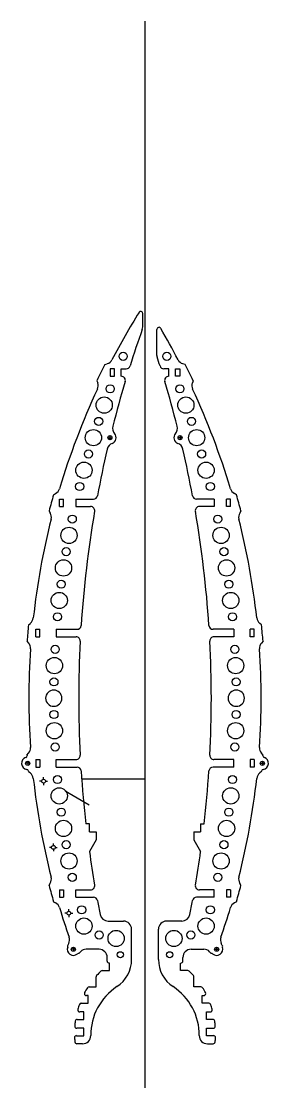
# Model space of a CAD drawing. Header units: inches. Extents: x -122 to 239, y -42 to 133.
# Drawn here: x -64.48 to -56.88, y 56.17 to 88.92 of the extents above; entities that cross this region are included whole.
import ezdxf

# ---------------------------------------------------------------- set-up
doc = ezdxf.new("R2010")
doc.units = ezdxf.units.IN
doc.header["$MEASUREMENT"] = 0

# ---------------------------------------------------------------- blocks, each defined once
blk = doc.blocks.new('Rib_New_Minor')
for p, q in [((0.365, 6.107), (0.365, 6.914)), ((0.728, 5.702), (0.58, 5.702)), ((0.728, 5.472), (0.728, 5.702)), ((1.23, 5.837), (1.159, 5.86)), ((1.477, 5.337), (1.453, 5.267)), ((1.077, 3.65), (1.077, 3.525)), ((1.139, 3.587), (1.014, 3.587)), ((2.125, 1.702), (1.583, 1.702)), ((2.125, 1.702), (2.125, 1.472)), ((2.5, 1.472), (2.5, 1.702)), ((2.625, 1.702), (2.5, 1.702)), ((2.625, 1.472), (2.625, 1.702)), ((2.809, 1.837), (2.744, 1.874)), ((2.125, 1.472), (1.669, 1.472)), ((2.625, 1.472), (2.5, 1.472)), ((2.947, 1.337), (2.909, 1.273)), ((3.579, -2.163), (3.521, -2.115)), ((2.727, -2.298), (2.088, -2.298)), ((2.727, -2.528), (2.116, -2.528)), ((2.727, -2.298), (2.727, -2.528)), ((3.227, -2.528), (3.227, -2.298)), ((3.352, -2.298), (3.227, -2.298)), ((3.352, -2.528), (3.227, -2.528)), ((3.352, -2.528), (3.352, -2.298)), ((3.624, -2.663), (3.575, -2.72)), ((3.624, -6.163), (3.575, -6.106)), ((2.727, -6.528), (2.088, -6.528)), ((2.727, -6.298), (2.116, -6.298)), ((2.727, -6.528), (2.727, -6.298)), ((3.227, -6.298), (3.227, -6.528)), ((3.352, -6.298), (3.227, -6.298)), ((3.352, -6.528), (3.227, -6.528)), ((3.352, -6.298), (3.352, -6.528)), ((3.54, -6.413), (3.665, -6.413)), ((3.603, -6.35), (3.603, -6.475)), ((3.579, -6.663), (3.521, -6.71)), ((1.5, -8.513), (1.5, -8.763)), ((1.5, -8.513), (1.704, -8.513)), ((1.704, -8.272), (1.816, -8.272)), ((1.704, -8.272), (1.704, -8.513)), ((1.5, -8.763), (1.707, -9.121)), ((2.947, -10.163), (2.909, -10.098)), ((2.125, -10.298), (1.669, -10.298)), ((2.125, -10.528), (2.125, -10.298)), ((2.5, -10.298), (2.5, -10.528)), ((2.625, -10.298), (2.5, -10.298)), ((2.625, -10.298), (2.625, -10.528)), ((2.125, -10.528), (1.583, -10.528)), ((2.625, -10.528), (2.5, -10.528)), ((2.809, -10.663), (2.744, -10.699)), ((1.132, -11.26), (0.662, -11.26)), ((0.412, -12.437), (0.412, -11.51)), ((2.2, -12.062), (2.2, -12.187)), ((2.374, -12.012), (2.342, -11.944)), ((1.162, -12.485), (1.162, -12.375)), ((1.412, -12.125), (1.806, -12.125)), ((2.035, -12.25), (1.983, -12.198)), ((2.138, -12.125), (2.263, -12.125)), ((1.089, -12.778), (1.089, -12.548)), ((1.089, -12.548), (1.1, -12.548)), ((1.313, -12.778), (1.089, -12.778)), ((1.501, -13.278), (1.501, -12.97)), ((1.717, -13.278), (1.501, -13.278)), ((1.75, -13.778), (1.75, -13.548)), ((1.75, -13.548), (1.8, -13.548)), ((1.957, -13.778), (1.75, -13.778)), ((1.883, -14.278), (1.883, -14.048)), ((1.883, -14.048), (2.003, -14.048)), ((2.079, -14.278), (1.883, -14.278)), ((1.883, -14.778), (1.883, -14.548)), ((1.883, -14.548), (2.096, -14.548)), ((2.102, -14.778), (1.883, -14.778)), ((1.917, -15.028), (2.092, -15.028))]:
    blk.add_line(p, q)
blk.add_lwpolyline([(0.94, 5.702), (1.065, 5.702), (1.065, 5.472), (0.94, 5.472)], close=True)
for centre, radius in [((0.671, 6.087), 0.125), ((1.071, 5.087), 0.125), ((1.254, 4.587), 0.25), ((1.425, 4.087), 0.125), ((1.077, 3.587), 0.0625), ((1.586, 3.587), 0.25), ((1.737, 3.087), 0.125), ((1.876, 2.587), 0.25), ((2.006, 2.087), 0.125), ((2.234, 1.087), 0.125), ((2.334, 0.587), 0.25), ((2.423, 0.087), 0.125), ((2.503, -0.413), 0.25), ((2.573, -0.913), 0.125), ((2.634, -1.413), 0.25), ((2.686, -1.913), 0.125), ((2.76, -2.913), 0.125), ((2.783, -3.413), 0.25), ((2.797, -3.913), 0.125), ((2.797, -4.913), 0.125), ((2.783, -5.413), 0.25), ((2.76, -5.913), 0.125), ((3.603, -6.413), 0.0625), ((2.686, -6.913), 0.125), ((2.634, -7.413), 0.25), ((2.573, -7.913), 0.125), ((2.503, -8.413), 0.25), ((2.423, -8.913), 0.125), ((2.334, -9.413), 0.25), ((2.234, -9.913), 0.125), ((2.006, -10.913), 0.125), ((1.876, -11.413), 0.25), ((0.886, -11.793), 0.25), ((1.409, -11.684), 0.125), ((2.2, -12.125), 0.0625), ((0.757, -12.294), 0.0938)]:
    blk.add_circle(centre, radius)
for centre, radius, start, end in [((0.427, 6.914), 0.0625, 30.3952, 180), ((-18.882, -4.413), 22.448, 27.5854, 30.3952), ((0.49, 6.107), 0.125, 180, 198.0588), ((-31.774, -4.413), 33.811, 17.5625, 18.0588), ((1.236, 6.098), 0.25, 207.5854, 252.0055), ((0.58, 5.827), 0.125, 197.5625, 270), ((-18.882, -4.413), 22.573, 25.5899, 27.0055), ((0.728, 5.347), 0.125, 90, 196.7144), ((-31.774, -4.413), 33.811, 14.2973, 16.7144), ((1.688, 5.184), 0.25, 160.5899, 205.01), ((-18.882, -4.413), 22.448, 16.6537, 25.01), ((0.747, 3.875), 0.25, 318.8412, 14.2973), ((1.077, 3.587), 0.188, 138.8412, 248.5319), ((0.916, 3.18), 0.25, 13.0759, 68.5319), ((-31.774, -4.413), 33.811, 10.5956, 13.0759), ((2.865, 2.092), 0.25, 196.6537, 241.0738), ((1.583, 1.827), 0.125, 190.5956, 270), ((-18.882, -4.413), 22.573, 14.7573, 16.0738), ((1.669, 1.347), 0.125, 90, 189.7722), ((-31.774, -4.413), 33.811, 3.7847, 9.7722), ((3.125, 1.147), 0.25, 149.7573, 194.1775), ((-18.882, -4.413), 22.448, 6.3003, 14.1775), ((3.68, -1.922), 0.25, 186.3003, 230.7205), ((2.088, -2.173), 0.125, 183.7847, 270), ((-18.882, -4.413), 22.573, 4.4463, 5.7205), ((2.116, -2.653), 0.125, 90, 182.9728), ((-31.774, -4.413), 33.811, 0, 2.9728), ((3.765, -2.882), 0.25, 139.4463, 183.8665), ((-18.882, -4.413), 22.448, 0, 3.8665), ((2.802, -4.413), 0.25, 0, 180), ((-31.774, -4.413), 33.811, 357.0272, 0), ((2.802, -4.413), 0.25, 180, 0), ((-18.882, -4.413), 22.448, 356.1335, 0), ((2.116, -6.173), 0.125, 177.0272, 270), ((3.765, -5.943), 0.25, 176.1335, 220.5537), ((-18.882, -4.413), 22.573, 355.5305, 355.5537), ((3.685, -6.177), 0.0625, 175.5305, 250.7464), ((2.088, -6.653), 0.125, 90, 176.2153), ((3.603, -6.413), 0.188, 279.0874, 70.7464), ((-31.774, -4.413), 33.811, 353.4455, 356.2153), ((-18.882, -4.413), 22.448, 345.8225, 353.6997), ((3.68, -6.904), 0.25, 129.2795, 173.6997), ((-18.882, -4.413), 22.573, 354.2795, 354.3034), ((3.642, -6.66), 0.0625, 99.0874, 174.3034), ((-31.774, -4.413), 33.811, 350.2278, 351.9945), ((1.669, -10.173), 0.125, 170.2278, 270), ((3.125, -9.972), 0.25, 165.8225, 210.2427), ((-18.882, -4.413), 22.573, 343.9262, 345.2427), ((-31.774, -4.413), 33.811, 348.6624, 349.4044), ((1.583, -10.653), 0.125, 90, 169.4044), ((2.865, -10.918), 0.25, 118.9262, 163.3463), ((1.132, -11.01), 0.25, 270, 348.6624), ((-18.882, -4.413), 22.448, 340.9067, 343.3463), ((0.662, -11.51), 0.25, 90, 180), ((2.568, -11.837), 0.25, 160.9067, 205.3269), ((2.2, -12.125), 0.188, 228.5904, 21.5268), ((2.433, -12.033), 0.0625, 160.3269, 201.5268), ((1.412, -12.437), 1, 180, 236.6453), ((1.412, -12.375), 0.25, 90, 180), ((1.806, -12.375), 0.25, 45, 90), ((2.035, -12.312), 0.0625, 48.5904, 90), ((1.1, -12.485), 0.0625, 270, 360), ((1.313, -12.84), 0.0625, 46.0092, 90), ((-0.487, -14.705), 2.654, 42.0205, 46.0092), ((1.439, -12.97), 0.0625, 360, 42.0205), ((-0.12, -14.764), 1.787, 359.5749, 56.6453), ((1.717, -13.34), 0.0625, 31.7723, 90), ((-0.487, -14.705), 2.654, 28.0734, 31.7723), ((1.8, -13.485), 0.0625, 270, 28.0734), ((1.957, -13.84), 0.0625, 19.4897, 90), ((2.003, -13.985), 0.0625, 270, 16.1227), ((-0.487, -14.705), 2.654, 16.1227, 19.4897), ((2.079, -14.34), 0.0625, 8.0902, 90), ((-0.487, -14.705), 2.654, 4.8639, 8.0902), ((2.096, -14.485), 0.0625, 270, 4.8639), ((1.917, -14.778), 0.25, 179.2541, 270), ((2.092, -14.965), 0.0625, 270, 354.2377), ((2.102, -14.84), 0.0625, 357.0092, 90), ((-0.487, -14.705), 2.654, 354.2377, 357.0092)]:
    blk.add_arc(centre, radius, start, end)
blk = doc.blocks.new('SkewerHole')
for p, q in [((-0.059, 0), (-0.121, 0)), ((0, 0.059), (0, 0.121)), ((0.059, 0), (0.121, 0)), ((0, -0.059), (0, -0.121))]:
    blk.add_line(p, q)
blk.add_circle((0, 0), 0.0586)
blk = doc.blocks.new('Rib_New_Major')
for p, q in [((-0.069, 6.996), (-0.069, 7.403)), ((-1.23, 5.837), (-1.159, 5.86)), ((-0.728, 5.702), (-0.58, 5.702)), ((-0.728, 5.472), (-0.728, 5.702)), ((-1.477, 5.337), (-1.453, 5.267)), ((-1.077, 3.65), (-1.077, 3.525)), ((-1.139, 3.587), (-1.014, 3.587)), ((-2.809, 1.837), (-2.744, 1.874)), ((-2.625, 1.472), (-2.625, 1.702)), ((-2.625, 1.702), (-2.5, 1.702)), ((-2.5, 1.472), (-2.5, 1.702)), ((-2.125, 1.702), (-1.583, 1.702)), ((-2.125, 1.702), (-2.125, 1.472)), ((-2.947, 1.337), (-2.909, 1.273)), ((-2.625, 1.472), (-2.5, 1.472)), ((-2.125, 1.472), (-1.669, 1.472)), ((-3.579, -2.163), (-3.521, -2.115)), ((-3.352, -2.528), (-3.352, -2.298)), ((-3.352, -2.298), (-3.227, -2.298)), ((-3.352, -2.528), (-3.227, -2.528)), ((-3.227, -2.528), (-3.227, -2.298)), ((-2.727, -2.298), (-2.088, -2.298)), ((-2.727, -2.298), (-2.727, -2.528)), ((-2.727, -2.528), (-2.116, -2.528)), ((-3.624, -2.663), (-3.575, -2.72)), ((-3.624, -6.163), (-3.575, -6.106)), ((-3.54, -6.413), (-3.665, -6.413)), ((-3.603, -6.35), (-3.603, -6.475)), ((-3.352, -6.298), (-3.352, -6.528)), ((-3.352, -6.298), (-3.227, -6.298)), ((-3.352, -6.528), (-3.227, -6.528)), ((-3.227, -6.298), (-3.227, -6.528)), ((-2.727, -6.298), (-2.116, -6.298)), ((-2.727, -6.528), (-2.727, -6.298)), ((-2.727, -6.528), (-2.088, -6.528)), ((-3.579, -6.663), (-3.521, -6.71)), ((-1.704, -8.273), (-1.816, -8.273)), ((-1.704, -8.513), (-1.704, -8.273)), ((-1.704, -8.513), (-1.5, -8.513)), ((-1.5, -8.513), (-1.5, -8.763)), ((-1.5, -8.763), (-1.707, -9.121)), ((-2.947, -10.163), (-2.909, -10.098)), ((-2.625, -10.298), (-2.625, -10.528)), ((-2.625, -10.298), (-2.5, -10.298)), ((-2.5, -10.298), (-2.5, -10.528)), ((-2.125, -10.528), (-2.125, -10.298)), ((-2.125, -10.298), (-1.669, -10.298)), ((-2.809, -10.663), (-2.744, -10.699)), ((-2.625, -10.528), (-2.5, -10.528)), ((-2.125, -10.528), (-1.583, -10.528)), ((-1.132, -11.26), (-0.662, -11.26)), ((-0.412, -12.437), (-0.412, -11.51)), ((-2.374, -12.012), (-2.342, -11.944)), ((-2.2, -12.062), (-2.2, -12.187)), ((-2.138, -12.125), (-2.263, -12.125)), ((-2.035, -12.25), (-1.983, -12.198)), ((-1.412, -12.125), (-1.806, -12.125)), ((-1.162, -12.485), (-1.162, -12.375)), ((-1.089, -12.548), (-1.1, -12.548)), ((-1.089, -12.778), (-1.089, -12.548)), ((-1.501, -13.278), (-1.501, -12.97)), ((-1.313, -12.778), (-1.089, -12.778)), ((-1.717, -13.278), (-1.501, -13.278)), ((-1.75, -13.548), (-1.8, -13.548)), ((-1.75, -13.778), (-1.75, -13.548)), ((-1.883, -14.048), (-2.003, -14.048)), ((-1.957, -13.778), (-1.75, -13.778)), ((-1.883, -14.278), (-1.883, -14.048)), ((-2.079, -14.278), (-1.883, -14.278)), ((-1.883, -14.548), (-2.096, -14.548)), ((-1.883, -14.778), (-1.883, -14.548)), ((-2.102, -14.778), (-1.883, -14.778)), ((-1.917, -15.028), (-2.092, -15.028))]:
    blk.add_line(p, q)
blk.add_lwpolyline([(-0.94, 5.702), (-1.065, 5.702), (-1.065, 5.472), (-0.94, 5.472)], close=True)
for centre, radius in [((-0.671, 6.087), 0.125), ((-1.071, 5.087), 0.125), ((-1.254, 4.587), 0.25), ((-1.425, 4.087), 0.125), ((-1.586, 3.587), 0.25), ((-1.077, 3.587), 0.0625), ((-1.737, 3.087), 0.125), ((-1.876, 2.587), 0.25), ((-2.006, 2.087), 0.125), ((-2.234, 1.087), 0.125), ((-2.334, 0.587), 0.25), ((-2.423, 0.087), 0.125), ((-2.503, -0.413), 0.25), ((-2.573, -0.913), 0.125), ((-2.634, -1.413), 0.25), ((-2.686, -1.913), 0.125), ((-2.76, -2.913), 0.125), ((-2.783, -3.413), 0.25), ((-2.797, -3.913), 0.125), ((-2.797, -4.913), 0.125), ((-2.783, -5.413), 0.25), ((-2.76, -5.913), 0.125), ((-3.603, -6.413), 0.0625), ((-2.686, -6.913), 0.125), ((-2.634, -7.413), 0.25), ((-2.573, -7.913), 0.125), ((-2.503, -8.413), 0.25), ((-2.423, -8.913), 0.125), ((-2.334, -9.413), 0.25), ((-2.234, -9.913), 0.125), ((-1.943, -10.913), 0.125), ((-1.876, -11.413), 0.25), ((-1.409, -11.684), 0.125), ((-0.886, -11.793), 0.25), ((-2.2, -12.125), 0.0625), ((-0.757, -12.294), 0.0938)]:
    blk.add_circle(centre, radius)
for centre, radius, start, end in [((18.882, -4.413), 22.448, 148.1411, 152.4146), ((-0.132, 7.403), 0.0625, 0, 148.1411), ((31.774, -4.413), 33.811, 160.4312, 162.4375), ((-0.319, 6.996), 0.25, 340.4312, 0), ((-1.236, 6.098), 0.25, 287.9945, 332.4146), ((18.882, -4.413), 22.573, 152.9945, 154.4101), ((-0.58, 5.827), 0.125, 270, 342.4375), ((-1.688, 5.184), 0.25, 334.99, 19.4101), ((31.774, -4.413), 33.811, 163.2856, 165.7027), ((-0.728, 5.347), 0.125, 343.2856, 90), ((18.882, -4.413), 22.448, 154.99, 163.3463), ((-0.747, 3.875), 0.25, 165.7027, 221.1588), ((-1.077, 3.587), 0.188, 291.4681, 41.1588), ((-0.916, 3.18), 0.25, 111.4681, 166.9241), ((31.774, -4.413), 33.811, 166.9241, 169.4044), ((-2.865, 2.092), 0.25, 298.9262, 343.3463), ((18.882, -4.413), 22.573, 163.9262, 165.2427), ((-1.583, 1.827), 0.125, 270, 349.4044), ((31.774, -4.413), 33.811, 170.2278, 176.2153), ((-1.669, 1.347), 0.125, 350.2278, 90), ((18.882, -4.413), 22.448, 165.8225, 173.6997), ((-3.125, 1.147), 0.25, 345.8225, 30.2427), ((-3.68, -1.922), 0.25, 309.2795, 353.6997), ((18.882, -4.413), 22.573, 174.2795, 175.5537), ((-2.088, -2.173), 0.125, 270, 356.2153), ((-2.116, -2.653), 0.125, 357.0272, 90), ((-3.765, -2.882), 0.25, 356.1335, 40.5537), ((18.882, -4.413), 22.448, 176.1335, 180), ((31.774, -4.413), 33.811, 177.0272, 180), ((-2.802, -4.413), 0.25, 0, 180), ((18.882, -4.413), 22.448, 180, 183.8665), ((-2.802, -4.413), 0.25, 180, 0), ((31.774, -4.413), 33.811, 180, 182.9728), ((-3.685, -6.177), 0.0625, 289.2536, 4.4695), ((18.882, -4.413), 22.573, 184.4463, 184.4695), ((-3.765, -5.943), 0.25, 319.4463, 3.8665), ((-2.116, -6.173), 0.125, 270, 2.9728), ((-3.603, -6.413), 0.188, 109.2536, 260.9126), ((-2.088, -6.653), 0.125, 3.7847, 90), ((-3.642, -6.66), 0.0625, 5.6966, 80.9126), ((18.882, -4.413), 22.573, 185.6966, 185.7205), ((-3.68, -6.904), 0.25, 6.3003, 50.7205), ((18.882, -4.413), 22.448, 186.3003, 194.1775), ((31.774, -4.413), 33.811, 183.7847, 186.5554), ((31.774, -4.413), 33.811, 188.0055, 189.7722), ((-3.125, -9.972), 0.25, 329.7573, 14.1775), ((-1.669, -10.173), 0.125, 270, 9.7722), ((18.882, -4.413), 22.573, 194.7573, 196.0738), ((-2.865, -10.918), 0.25, 16.6537, 61.0738), ((-1.583, -10.653), 0.125, 10.5956, 90), ((31.774, -4.413), 33.811, 190.5956, 191.3376), ((18.882, -4.413), 22.448, 196.6537, 199.0933), ((-1.132, -11.01), 0.25, 191.3376, 270), ((-0.662, -11.51), 0.25, 360, 90), ((-2.568, -11.837), 0.25, 334.6731, 19.0933), ((-2.2, -12.125), 0.188, 158.4732, 311.4096), ((-2.433, -12.033), 0.0625, 338.4732, 19.6731), ((-2.035, -12.312), 0.0625, 90, 131.4096), ((-1.806, -12.375), 0.25, 90, 135), ((-1.412, -12.375), 0.25, 0, 90), ((-1.412, -12.437), 1, 303.3547, 360), ((-1.1, -12.485), 0.0625, 180, 270), ((-1.439, -12.97), 0.0625, 137.9795, 180), ((0.487, -14.705), 2.654, 133.9908, 137.9795), ((-1.313, -12.84), 0.0625, 90, 133.9908), ((0.487, -14.705), 2.654, 148.2277, 151.9266), ((-1.717, -13.34), 0.0625, 90, 148.2277), ((0.12, -14.764), 1.787, 123.3547, 180.4251), ((-1.8, -13.485), 0.0625, 151.9266, 270), ((-2.003, -13.985), 0.0625, 163.8773, 270), ((0.487, -14.705), 2.654, 160.5103, 163.8773), ((-1.957, -13.84), 0.0625, 90, 160.5103), ((0.487, -14.705), 2.654, 171.9098, 175.1361), ((-2.079, -14.34), 0.0625, 90, 171.9098), ((-2.096, -14.485), 0.0625, 175.1361, 270), ((-2.102, -14.84), 0.0625, 90, 182.9908), ((0.487, -14.705), 2.654, 182.9908, 185.7623), ((-2.092, -14.965), 0.0625, 185.7623, 270), ((-1.917, -14.778), 0.25, 270, 0.7459)]:
    blk.add_arc(centre, radius, start, end)
for p in [(-3.114, -6.962), (-2.814, -8.995), (-2.339, -11.016)]:
    blk.add_blockref('SkewerHole', p)

msp = doc.modelspace()

# ---------------------------------------------------------------- linework, layer by layer
for p, q in [((-60.678, 56.167), (-60.678, 88.916)), ((-62.633, 65.649), (-60.678, 65.649)), ((-63.133, 65.279), (-62.39, 64.85))]:
    msp.add_line(p, q)

# ---------------------------------------------------------------- block references
for name in ['Rib_New_Major', 'Rib_New_Minor']:
    msp.add_blockref(name, (-60.678, 72.542))

doc.saveas('drawing.dxf')
